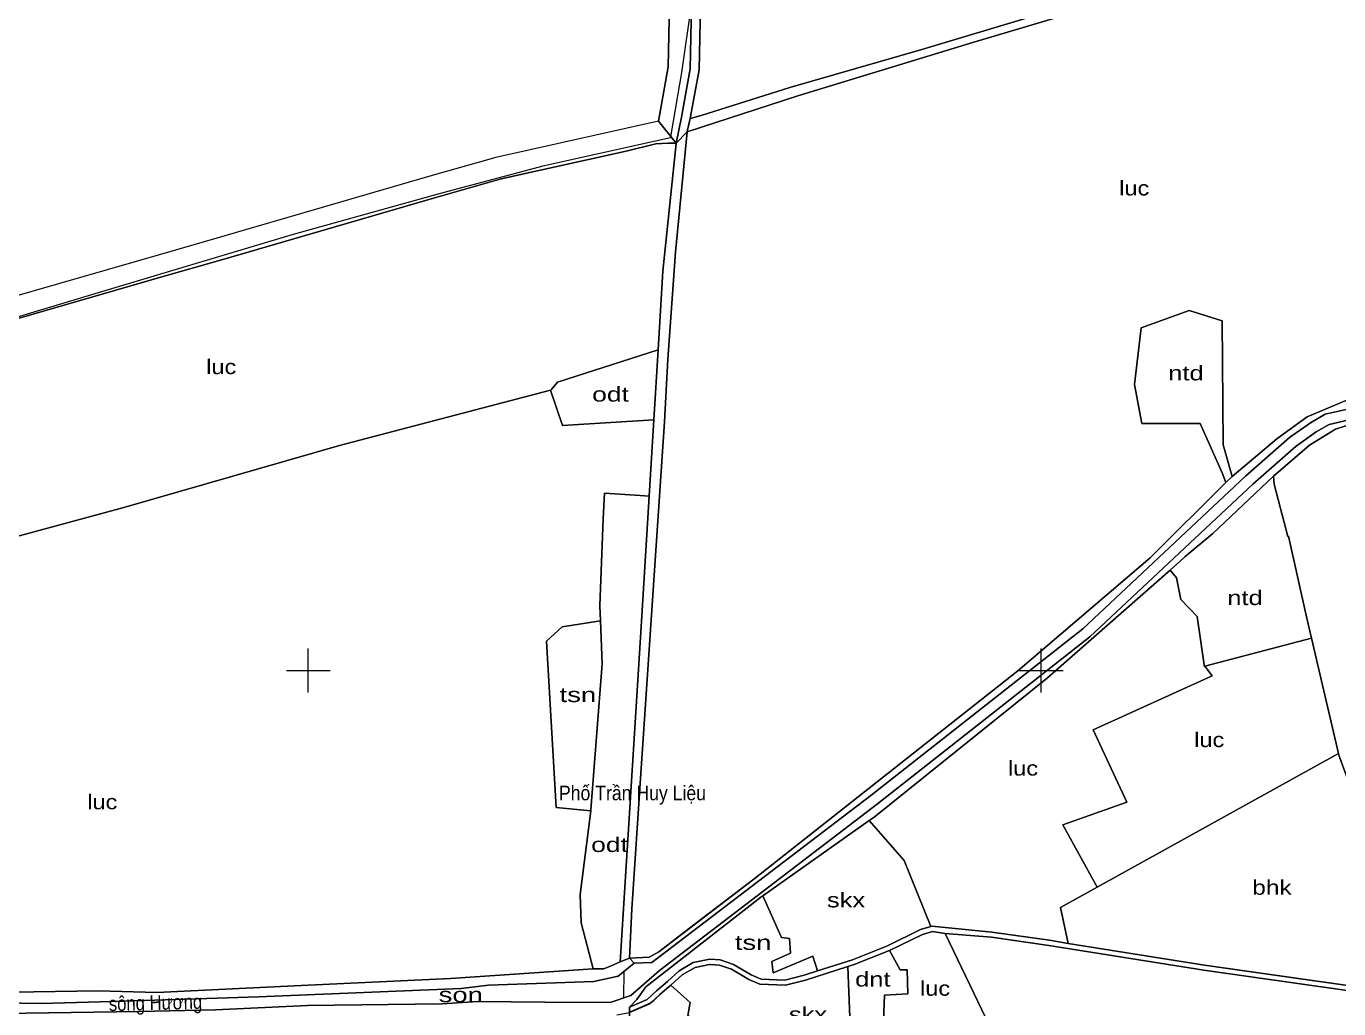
# Model space of a CAD drawing. Header units: metres. Extents: x 506356 to 510922, y 2246675 to 2251661.
# Drawn here: x 507308 to 508203, y 2249269 to 2249940 of the extents above; entities that cross this region are included whole.
import ezdxf
from ezdxf.enums import TextEntityAlignment as Align

# ---------------------------------------------------------------- set-up
doc = ezdxf.new("R2010")
doc.units = ezdxf.units.M
doc.header["$LTSCALE"] = 4
for name, color, linetype, lineweight in [('10', 7, 'Continuous', 13), ('20', 7, 'Continuous', 35), ('23', 7, 'Continuous', 13), ('30', 7, 'Continuous', 13), ('4', 7, 'Continuous', 13), ('5', 7, 'Continuous', 13), ('63', 7, 'Continuous', 13), ('7', 7, 'Continuous', 13)]:
    doc.layers.add(name, color=color, linetype=linetype, lineweight=lineweight)
for name, color, linetype in [('33', 7, 'Continuous'), ('39', 7, 'Continuous'), ('46', 7, 'Continuous')]:
    doc.layers.add(name, color=color, linetype=linetype)

msp = doc.modelspace()

# ---------------------------------------------------------------- linework, layer by layer
at = {"layer": '10'}
for p, q in [((507758.41, 2249867.62), (507751.01, 2249859.77)), ((508126.03, 2249628.42), (508130.46, 2249632.47)), ((507712.69, 2249301.39), (507719.15, 2249303.8))]:
    msp.add_line(p, q, dxfattribs=at)
for points in [[(507751.01, 2249859.77), (507754.65, 2249877.63), (507760.63, 2249910.44), (507761.47, 2249954.17), (507769.11, 2250036.06), (507781.38, 2250165.19), (507784.35, 2250190.66), (507794.94, 2250276.75), (507805.11, 2250331.08), (507808.99, 2250352.64), (507810.34, 2250356.7), (507817.45, 2250398.63), (507821.69, 2250435.05), (507820.63, 2250459.4), (507822.55, 2250492.86), (507822.64, 2250493.71), (507822.96, 2250497.81), (507830.95, 2250497.75)], [(507760.56, 2249876.5), (507760.77, 2249878.04), (507766.75, 2249909.83), (507767.6, 2249953.83), (507775.21, 2250035.49), (507787.48, 2250164.54), (507790.44, 2250189.93), (507801, 2250275.81), (507811.14, 2250329.96), (507811.14, 2250329.97)], [(508478.42, 2249994.46), (508349.8, 2250034.72), (508274.57, 2250020.02), (508147.5, 2249994.31), (508089.24, 2249974.56), (507995.2, 2249946.55), (507918.59, 2249923.59), (507828.69, 2249897.87), (507768.14, 2249878.58), (507760.56, 2249876.5)], [(507758.41, 2249867.62), (507833.96, 2249892.09), (507954.09, 2249928.63), (508081.28, 2249966.54), (508188.06, 2249997.98), (508253.23, 2250009.76), (508350.59, 2250027.83), (508418.9, 2250008.97), (508466.8, 2249993.26), (508477.66, 2249988.02)], [(507760.56, 2249876.5), (507758.43, 2249867.65), (507758.41, 2249867.62)], [(507751.01, 2249859.77), (507745.42, 2249859.71), (507737.07, 2249859.27), (507716.84, 2249854.43), (507631.56, 2249835.5), (507585.42, 2249822.3), (507441.67, 2249780.49), (507401.66, 2249769.05), (507278.14, 2249733.41), (507275.24, 2249732.52)], [(507738.73, 2249718.85), (507742.02, 2249772.42), (507750.97, 2249859.53), (507751.01, 2249859.77)], [(507665.27, 2249691.33), (507665.73, 2249691.45), (507670.13, 2249696.74), (507738.73, 2249718.85), (507735.8, 2249671.14)], [(508393.36, 2249709.25), (508386.18, 2249709.26), (508317.87, 2249701.41), (508212.65, 2249684.51), (508207.55, 2249684.12), (508181.64, 2249673.12), (508160.83, 2249658.19), (508130.46, 2249632.47)], [(507033.2, 2249518.7), (507106.13, 2249538.67), (507374.15, 2249611.2), (507521.26, 2249653.53), (507665.27, 2249691.33)], [(507735.8, 2249671.14), (507732.57, 2249619.09), (507732.57, 2249619.06), (507727.82, 2249540.91)], [(508286.88, 2249678.93), (508275.91, 2249679.03), (508215.09, 2249669.16), (508200.87, 2249664.81), (508183.1, 2249653.74), (508158.53, 2249632.7)], [(507763.04, 2249326.55), (507803.95, 2249357.63), (507984.15, 2249499.86), (508074.45, 2249576.87), (508126.03, 2249628.42)], [(508158.53, 2249632.7), (508117.13, 2249593.64), (508098.39, 2249577.85), (508097.4, 2249577.02), (508088, 2249568.58)], [(508168.79, 2249591.68), (508181.12, 2249536.69), (508184.56, 2249522.03), (508203.01, 2249443.42)], [(508088, 2249568.58), (508004.3, 2249495), (507886.14, 2249400.14), (507882.68, 2249397.69), (507810.18, 2249346.43)], [(507727.82, 2249540.91), (507725.58, 2249504.46), (507712.69, 2249301.39)], [(508203.01, 2249443.42), (508203.29, 2249442.23), (508212.31, 2249417.59), (508218.88, 2249384.73), (508232.02, 2249360.91), (508251.72, 2249329.7), (508251.77, 2249305.23), (508251.77, 2249304.92)], [(507810.18, 2249346.43), (507808.7, 2249345.38), (507730.29, 2249284.4), (507724.08, 2249275.7), (507719.09, 2249270.48), (507731.15, 2249275.64), (507737.49, 2249281.6), (507745.02, 2249287.96), (507753.14, 2249295.26), (507762.64, 2249300.88), (507773.93, 2249303.06), (507781.15, 2249302.61), (507790.24, 2249299.58), (507802.2, 2249292.39), (507808.91, 2249289.57), (507825.15, 2249288.83), (507838.38, 2249292.23), (507847.48, 2249295.15)], [(507719.15, 2249303.8), (507732.5, 2249304.59), (507739.17, 2249308.12), (507762.99, 2249326.51), (507763.04, 2249326.55)], [(507847.48, 2249295.15), (507871.33, 2249302.81), (507895.19, 2249312.21), (507917.84, 2249323.34), (507924.73, 2249325.38)], [(507934.51, 2249320.79), (507932.91, 2249320.93), (507925.82, 2249322.08), (507919.11, 2249320.1), (507896.56, 2249309.02)], [(507924.73, 2249325.38), (507925.49, 2249325.6), (507966.52, 2249321.57), (508005.74, 2249316.02), (508018.55, 2249313.96)], [(508272.48, 2249273.29), (508237.86, 2249277.78), (508111.07, 2249295.59), (508005.22, 2249312.59), (507966.11, 2249318.12), (507934.51, 2249320.79)], [(508018.55, 2249313.96), (508111.59, 2249299.02), (508177.11, 2249289.74), (508177.13, 2249289.74)], [(507896.56, 2249309.02), (507872.5, 2249299.54), (507868.1, 2249298.13)], [(507694.42, 2249296.66), (507596.95, 2249289.93), (507495.04, 2249285.18), (507396.68, 2249280.44), (507356.79, 2249281.63), (507282.92, 2249280.44), (507232.36, 2249278.46), (507135.16, 2249276.86), (507068.98, 2249276.49)], [(507712.69, 2249301.39), (507706.76, 2249298.62), (507701.63, 2249296.65), (507694.42, 2249296.66)], [(507773.65, 2249299.47), (507763.89, 2249297.59), (507755.2, 2249292.45), (507747.34, 2249285.38)], [(507868.1, 2249298.13), (507839.34, 2249288.9), (507825.51, 2249285.34), (507808.13, 2249286.13), (507800.63, 2249289.29), (507788.78, 2249296.41), (507780.48, 2249299.18), (507774.16, 2249299.57), (507773.65, 2249299.47)], [(507747.34, 2249285.38), (507741.75, 2249280.57), (507735.75, 2249274.89), (507733.35, 2249273.06), (507720.25, 2249267.53), (507719.21, 2249267.19), (507719.22, 2249266.76), (507717.05, 2249221.15)], [(508177.13, 2249289.74), (508238.31, 2249281.22), (508247.23, 2249280.15)]]:
    msp.add_lwpolyline(points, dxfattribs=at)
at = {"layer": '20', "lineweight": 13}
msp.add_line((507715.34, 2249276.76), (507715.57, 2249294.9), dxfattribs=at)
at = {"layer": '23'}
for points in [[(507275.62, 2249273.67), (507317.79, 2249272.83), (507374.16, 2249274.5), (507466.01, 2249277.42), (507604.22, 2249283.27), (507623.01, 2249285.36), (507694.83, 2249287.87), (507711.53, 2249291.63), (507722.38, 2249300.41), (507734.49, 2249300.82), (507883.96, 2249414.91), (508028.43, 2249528.59), (508139.5, 2249632.64), (508169.56, 2249658.97), (508183.76, 2249669), (508193.78, 2249674.85), (508220.59, 2249680.95), (508250.98, 2249686.55), (508348.67, 2249699.51), (508373.31, 2249701.18), (508387.09, 2249702.85)], [(508222.97, 2249673.94), (508196.51, 2249667.92), (508187.75, 2249662.81), (508174.12, 2249653.17), (508144.45, 2249627.18), (508033.23, 2249522.99), (507888.47, 2249409.09), (507739.57, 2249295.44), (507720.06, 2249278.38), (507705.99, 2249273.55), (507661.47, 2249273.76), (507615.48, 2249274.4), (507591.33, 2249272.72), (507499.35, 2249271.46), (507436.56, 2249268.54), (507384.29, 2249267.39), (507215.01, 2249264.86)]]:
    msp.add_lwpolyline(points, dxfattribs=at)
at = {"layer": '30'}
for p, q in [((507758.43, 2249867.65), (507760.56, 2249876.5)), ((507735.8, 2249671.14), (507738.73, 2249718.85)), ((507732.61, 2249619.06), (507735.8, 2249671.14)), ((508168.38, 2249591.55), (508168.79, 2249591.68)), ((507698.97, 2249544.11), (507699.4, 2249533.88)), ((508038.27, 2249352.27), (508203.01, 2249443.42)), ((508203.01, 2249443.42), (508203.29, 2249442.23)), ((507669.14, 2249406.72), (507692.73, 2249404.39)), ((507924.73, 2249325.38), (507925.49, 2249325.6)), ((507965.33, 2249256.86), (507934.51, 2249320.79)), ((507934.51, 2249320.79), (507965.33, 2249256.86)), ((507719.15, 2249303.8), (507722.38, 2249300.41)), ((507719.21, 2249267.19), (507719.09, 2249270.48))]:
    msp.add_line(p, q, dxfattribs=at)
for points in [[(507751.01, 2249859.77), (507754.65, 2249877.63), (507760.63, 2249910.44), (507761.47, 2249954.17), (507769.11, 2250036.06), (507781.38, 2250165.19), (507784.35, 2250190.66), (507794.94, 2250276.75), (507805.11, 2250331.08), (507808.99, 2250352.64), (507810.34, 2250356.7), (507817.45, 2250398.63), (507821.69, 2250435.05), (507820.63, 2250459.4), (507822.55, 2250492.86), (507822.64, 2250493.71), (507822.96, 2250497.81), (507830.95, 2250497.75)], [(507817.71, 2250362.65), (507816.81, 2250356.7), (507814.95, 2250351.12), (507811.14, 2250329.97), (507801, 2250275.81), (507790.44, 2250189.93), (507787.48, 2250164.54), (507775.21, 2250035.49), (507767.6, 2249953.83), (507766.75, 2249909.83), (507760.77, 2249878.04), (507760.56, 2249876.5)], [(507760.56, 2249876.5), (507760.77, 2249878.04), (507766.75, 2249909.83), (507767.6, 2249953.83), (507775.21, 2250035.49), (507787.48, 2250164.54), (507790.44, 2250189.93), (507801, 2250275.81), (507811.14, 2250329.97), (507814.95, 2250351.12), (507816.81, 2250356.7), (507817.71, 2250362.65)], [(507784.35, 2250190.66), (507781.38, 2250165.19), (507769.11, 2250036.06), (507761.47, 2249954.17), (507760.63, 2249910.44), (507754.65, 2249877.63), (507751.01, 2249859.77), (507758.41, 2249867.62)], [(507760.56, 2249876.5), (507760.77, 2249878.04), (507766.75, 2249909.83), (507767.6, 2249953.83), (507775.21, 2250035.49)], [(507760.56, 2249876.5), (507768.14, 2249878.58), (507828.69, 2249897.87), (507918.59, 2249923.59), (507995.2, 2249946.55), (508089.24, 2249974.56), (508147.5, 2249994.31), (508274.57, 2250020.02), (508349.8, 2250034.72), (508478.42, 2249994.46), (508477.66, 2249988.02)], [(508478.42, 2249994.46), (508349.8, 2250034.72), (508274.57, 2250020.02), (508147.5, 2249994.31), (508089.24, 2249974.56), (507995.2, 2249946.55), (507918.59, 2249923.59), (507828.69, 2249897.87), (507768.14, 2249878.58), (507760.56, 2249876.5)], [(507758.41, 2249867.62), (507833.96, 2249892.09), (507954.09, 2249928.63), (508081.28, 2249966.54), (508188.06, 2249997.98), (508253.23, 2250009.76), (508350.59, 2250027.83), (508418.9, 2250008.97), (508466.8, 2249993.26), (508477.66, 2249988.02)], [(508477.66, 2249988.02), (508466.8, 2249993.26), (508418.9, 2250008.97), (508350.59, 2250027.83), (508253.23, 2250009.76), (508188.06, 2249997.98), (508081.28, 2249966.54), (507954.09, 2249928.63), (507833.96, 2249892.09), (507758.41, 2249867.62)], [(508188.06, 2249997.98), (508081.28, 2249966.54), (507954.09, 2249928.63), (507833.96, 2249892.09), (507758.41, 2249867.62)], [(507758.41, 2249867.62), (507833.96, 2249892.09), (507954.09, 2249928.63), (508081.28, 2249966.54), (508188.06, 2249997.98)], [(507768.14, 2249878.58), (507828.69, 2249897.87), (507918.59, 2249923.59), (507995.2, 2249946.55), (508089.24, 2249974.56), (508147.5, 2249994.31)], [(507767.6, 2249953.83), (507766.75, 2249909.83), (507760.77, 2249878.04), (507760.56, 2249876.5), (507768.14, 2249878.58)], [(507995.2, 2249946.55), (507918.59, 2249923.59), (507828.69, 2249897.87), (507768.14, 2249878.58), (507760.56, 2249876.5), (507758.43, 2249867.65)], [(507760.56, 2249876.5), (507758.43, 2249867.65), (507758.41, 2249867.62)], [(507758.41, 2249867.62), (507758.43, 2249867.65), (507760.56, 2249876.5)], [(507758.41, 2249867.62), (507750.55, 2249785.5), (507745.44, 2249712.42), (507743.09, 2249669.6), (507727, 2249429.92), (507720.72, 2249337.58), (507719.15, 2249303.8), (507712.69, 2249301.39)], [(507719.15, 2249303.8), (507720.72, 2249337.58), (507727, 2249429.92), (507743.09, 2249669.6), (507745.44, 2249712.42), (507750.55, 2249785.5), (507758.41, 2249867.62)], [(507758.41, 2249867.62), (507750.55, 2249785.5), (507745.44, 2249712.42), (507743.09, 2249669.6), (507727, 2249429.92)], [(507758.41, 2249867.62), (507750.55, 2249785.5), (507745.44, 2249712.42), (507743.09, 2249669.6), (507727, 2249429.92)], [(507745.44, 2249712.42), (507750.55, 2249785.5), (507758.41, 2249867.62), (507751.01, 2249859.77)], [(507275.24, 2249732.52), (507278.14, 2249733.41), (507401.66, 2249769.05), (507441.67, 2249780.49), (507585.42, 2249822.3), (507631.56, 2249835.5), (507716.84, 2249854.43), (507737.07, 2249859.27), (507745.42, 2249859.71), (507751.01, 2249859.77)], [(507745.42, 2249859.71), (507737.07, 2249859.27), (507716.84, 2249854.43), (507631.56, 2249835.5), (507585.42, 2249822.3)], [(507751.01, 2249859.77), (507750.97, 2249859.53), (507742.02, 2249772.42), (507738.73, 2249718.85)], [(507738.73, 2249718.85), (507742.02, 2249772.42), (507750.97, 2249859.53), (507751.01, 2249859.77)], [(507738.73, 2249718.85), (507742.02, 2249772.42), (507750.97, 2249859.53), (507751.01, 2249859.77), (507745.42, 2249859.71)], [(507751.01, 2249859.77), (507750.97, 2249859.53), (507742.02, 2249772.42), (507738.73, 2249718.85)], [(507585.42, 2249822.3), (507441.67, 2249780.49), (507401.66, 2249769.05)], [(507401.66, 2249769.05), (507278.14, 2249733.41), (507275.24, 2249732.52), (507287.03, 2249705.72), (507206.61, 2249679.44), (507218.51, 2249642.89)], [(508130.46, 2249632.47), (508124.32, 2249654), (508123.7, 2249738.63), (508101.15, 2249745.61), (508068.35, 2249733.71), (508063.84, 2249695.13), (508068.76, 2249668.46), (508108.53, 2249668.46), (508123.7, 2249634.81), (508126.03, 2249628.42)], [(508123.7, 2249738.63), (508101.15, 2249745.61), (508068.35, 2249733.71), (508063.84, 2249695.13), (508068.76, 2249668.46)], [(508068.76, 2249668.46), (508063.84, 2249695.13), (508068.35, 2249733.71), (508101.15, 2249745.61), (508123.7, 2249738.63), (508124.32, 2249654), (508130.46, 2249632.47), (508160.83, 2249658.19)], [(508068.76, 2249668.46), (508108.53, 2249668.46), (508123.7, 2249634.81), (508126.03, 2249628.42), (508130.46, 2249632.47), (508124.32, 2249654), (508123.7, 2249738.63)], [(507738.73, 2249718.85), (507670.13, 2249696.74), (507665.73, 2249691.45), (507665.27, 2249691.33)], [(507665.27, 2249691.33), (507665.73, 2249691.45), (507670.13, 2249696.74), (507738.73, 2249718.85), (507735.8, 2249671.14)], [(507665.73, 2249691.45), (507670.13, 2249696.74), (507738.73, 2249718.85)], [(507673.53, 2249667.3), (507735.8, 2249671.14), (507738.73, 2249718.85), (507670.13, 2249696.74)], [(507738.73, 2249718.85), (507735.8, 2249671.14), (507727.82, 2249540.91)], [(507722.38, 2249300.41), (507734.49, 2249300.82), (507883.96, 2249414.91), (508028.43, 2249528.59), (508139.5, 2249632.64), (508169.56, 2249658.97), (508183.76, 2249669), (508193.78, 2249674.85), (508220.59, 2249680.95), (508250.98, 2249686.55), (508348.67, 2249699.51), (508373.31, 2249701.18), (508387.09, 2249702.85), (508390.18, 2249702.85), (508393.36, 2249709.25)], [(507727, 2249429.92), (507743.09, 2249669.6), (507745.44, 2249712.42)], [(508393.36, 2249709.25), (508386.18, 2249709.26), (508317.87, 2249701.41), (508212.65, 2249684.51), (508207.55, 2249684.12), (508181.64, 2249673.12), (508160.83, 2249658.19), (508130.46, 2249632.47), (508126.03, 2249628.42)], [(508130.46, 2249632.47), (508160.83, 2249658.19), (508181.64, 2249673.12), (508207.55, 2249684.12), (508212.65, 2249684.51), (508317.87, 2249701.41), (508386.18, 2249709.26), (508393.36, 2249709.25), (508422.18, 2249709.28)], [(508393.36, 2249709.25), (508386.18, 2249709.26), (508317.87, 2249701.41), (508212.65, 2249684.51), (508207.55, 2249684.12), (508181.64, 2249673.12), (508160.83, 2249658.19), (508130.46, 2249632.47)], [(507275.62, 2249273.67), (507317.79, 2249272.83), (507374.16, 2249274.5), (507466.01, 2249277.42), (507604.22, 2249283.27), (507623.01, 2249285.36), (507694.83, 2249287.87), (507711.53, 2249291.63), (507722.38, 2249300.41), (507734.49, 2249300.82), (507883.96, 2249414.91), (508028.43, 2249528.59), (508139.5, 2249632.64), (508169.56, 2249658.97), (508183.76, 2249669), (508193.78, 2249674.85), (508220.59, 2249680.95), (508250.98, 2249686.55), (508348.67, 2249699.51), (508373.31, 2249701.18), (508387.09, 2249702.85)], [(508387.09, 2249702.85), (508373.31, 2249701.18), (508348.67, 2249699.51), (508250.98, 2249686.55), (508220.59, 2249680.95), (508193.78, 2249674.85), (508183.76, 2249669), (508169.56, 2249658.97), (508139.5, 2249632.64), (508028.43, 2249528.59), (507883.96, 2249414.91), (507734.49, 2249300.82), (507722.38, 2249300.41), (507711.53, 2249291.63), (507694.83, 2249287.87), (507623.01, 2249285.36), (507604.22, 2249283.27), (507466.01, 2249277.42), (507374.16, 2249274.5), (507317.79, 2249272.83), (507275.62, 2249273.67)], [(508160.83, 2249658.19), (508181.64, 2249673.12), (508207.55, 2249684.12), (508212.65, 2249684.51), (508317.87, 2249701.41)], [(507033.2, 2249518.7), (507106.13, 2249538.67), (507374.15, 2249611.2), (507521.26, 2249653.53), (507665.27, 2249691.33)], [(507665.27, 2249691.33), (507521.26, 2249653.53), (507374.15, 2249611.2), (507106.13, 2249538.67), (507033.2, 2249518.7)], [(507735.8, 2249671.14), (507673.53, 2249667.3), (507665.27, 2249691.33), (507521.26, 2249653.53), (507374.15, 2249611.2), (507106.13, 2249538.67), (507033.2, 2249518.7)], [(508387.58, 2249694.75), (508374.07, 2249693.11), (508349.48, 2249691.45), (508252.65, 2249678.6), (508222.97, 2249673.94), (508196.51, 2249667.92), (508187.75, 2249662.81), (508174.12, 2249653.17), (508144.45, 2249627.18), (508033.23, 2249522.99), (507888.47, 2249409.09), (507739.57, 2249295.44), (507720.06, 2249278.38), (507705.99, 2249273.55), (507661.47, 2249273.76), (507615.48, 2249274.4), (507591.33, 2249272.72), (507499.35, 2249271.46), (507436.56, 2249268.54), (507384.29, 2249267.39), (507215.01, 2249264.86), (507150.74, 2249264.86), (507074.71, 2249262.76), (507073.71, 2249258.34)], [(507374.15, 2249611.2), (507521.26, 2249653.53), (507665.27, 2249691.33), (507665.73, 2249691.45)], [(507670.13, 2249696.74), (507665.73, 2249691.45), (507665.27, 2249691.33), (507673.53, 2249667.3)], [(507665.27, 2249691.33), (507673.53, 2249667.3), (507735.8, 2249671.14), (507727.82, 2249540.91)], [(507735.8, 2249671.14), (507673.53, 2249667.3), (507665.27, 2249691.33)], [(508187.75, 2249662.81), (508196.51, 2249667.92), (508222.97, 2249673.94), (508252.65, 2249678.6), (508349.48, 2249691.45), (508374.07, 2249693.11), (508387.58, 2249694.75), (508405.41, 2249694.75), (508500.61, 2249693.49), (508530.39, 2249693.49)], [(508220.59, 2249680.95), (508193.78, 2249674.85), (508183.76, 2249669)], [(508220.59, 2249680.95), (508193.78, 2249674.85), (508183.76, 2249669)], [(508222.97, 2249673.94), (508196.51, 2249667.92), (508187.75, 2249662.81), (508174.12, 2249653.17), (508144.45, 2249627.18), (508033.23, 2249522.99), (507888.47, 2249409.09), (507739.57, 2249295.44), (507720.06, 2249278.38), (507705.99, 2249273.55), (507661.47, 2249273.76), (507615.48, 2249274.4), (507591.33, 2249272.72), (507499.35, 2249271.46), (507436.56, 2249268.54), (507384.29, 2249267.39), (507215.01, 2249264.86)], [(507215.01, 2249264.86), (507384.29, 2249267.39), (507436.56, 2249268.54), (507499.35, 2249271.46), (507591.33, 2249272.72), (507615.48, 2249274.4), (507661.47, 2249273.76), (507705.99, 2249273.55), (507720.06, 2249278.38), (507739.57, 2249295.44), (507888.47, 2249409.09), (508033.23, 2249522.99), (508144.45, 2249627.18), (508174.12, 2249653.17), (508187.75, 2249662.81), (508196.51, 2249667.92), (508222.97, 2249673.94)], [(507712.69, 2249301.39), (507725.58, 2249504.46), (507727.82, 2249540.91), (507735.8, 2249671.14)], [(508158.53, 2249632.7), (508183.1, 2249653.74), (508200.87, 2249664.81), (508215.09, 2249669.16), (508275.91, 2249679.03), (508286.88, 2249678.93)], [(508286.88, 2249678.93), (508275.91, 2249679.03), (508215.09, 2249669.16), (508200.87, 2249664.81), (508183.1, 2249653.74), (508158.53, 2249632.7)], [(508158.53, 2249632.7), (508183.1, 2249653.74), (508200.87, 2249664.81), (508215.09, 2249669.16), (508275.91, 2249679.03), (508286.88, 2249678.93)], [(508187.75, 2249662.81), (508196.51, 2249667.92), (508222.97, 2249673.94), (508252.65, 2249678.6)], [(507719.15, 2249303.8), (507732.5, 2249304.59), (507739.17, 2249308.12), (507803.95, 2249357.63), (507984.15, 2249499.86), (508074.45, 2249576.87), (508126.03, 2249628.42), (508123.7, 2249634.81), (508108.53, 2249668.46), (508068.76, 2249668.46)], [(508183.76, 2249669), (508169.56, 2249658.97), (508139.5, 2249632.64), (508028.43, 2249528.59), (507883.96, 2249414.91)], [(508183.76, 2249669), (508169.56, 2249658.97), (508139.5, 2249632.64), (508028.43, 2249528.59), (507883.96, 2249414.91)], [(508033.23, 2249522.99), (508144.45, 2249627.18), (508174.12, 2249653.17), (508187.75, 2249662.81)], [(508033.23, 2249522.99), (508144.45, 2249627.18), (508174.12, 2249653.17), (508187.75, 2249662.81)], [(508215.09, 2249669.16), (508200.87, 2249664.81), (508183.1, 2249653.74), (508158.53, 2249632.7)], [(507719.15, 2249303.8), (507732.5, 2249304.59), (507739.17, 2249308.12), (507803.95, 2249357.63), (507984.15, 2249499.86), (508074.45, 2249576.87), (508126.03, 2249628.42), (508130.46, 2249632.47)], [(508126.03, 2249628.42), (508074.45, 2249576.87), (507984.15, 2249499.86), (507803.95, 2249357.63), (507739.17, 2249308.12), (507732.5, 2249304.59), (507719.15, 2249303.8)], [(508126.03, 2249628.42), (508074.45, 2249576.87), (507984.15, 2249499.86)], [(508088, 2249568.58), (508097.4, 2249577.02), (508098.39, 2249577.85), (508117.13, 2249593.64), (508158.53, 2249632.7)], [(508158.53, 2249632.7), (508117.13, 2249593.64), (508098.39, 2249577.85), (508097.4, 2249577.02), (508088, 2249568.58), (508092.48, 2249563.27)], [(508098.39, 2249577.85), (508117.13, 2249593.64), (508158.53, 2249632.7)], [(508158.53, 2249632.7), (508117.13, 2249593.64), (508098.39, 2249577.85)], [(508168.38, 2249591.55), (508159.15, 2249627.09), (508158.53, 2249632.7)], [(508158.53, 2249632.7), (508159.15, 2249627.09), (508168.38, 2249591.55)], [(508158.53, 2249632.7), (508159.15, 2249627.09), (508168.38, 2249591.55), (508168.79, 2249591.68), (508181.12, 2249536.69), (508184.56, 2249522.03), (508203.01, 2249443.42)], [(508168.38, 2249591.55), (508159.15, 2249627.09), (508158.53, 2249632.7)], [(507698.97, 2249544.11), (507701.28, 2249603.55), (507702.1, 2249621.01), (507726.4, 2249619.39), (507732.57, 2249619.06)], [(507732.57, 2249619.06), (507726.4, 2249619.39), (507702.1, 2249621.01), (507701.28, 2249603.55), (507698.97, 2249544.11)], [(507712.69, 2249301.39), (507725.58, 2249504.46), (507727.82, 2249540.91), (507732.57, 2249619.06)], [(507033.2, 2249518.7), (507106.13, 2249538.67), (507374.15, 2249611.2)], [(508168.79, 2249591.68), (508181.12, 2249536.69), (508184.56, 2249522.03), (508111.88, 2249503.06), (508111.2, 2249503.99)], [(508184.56, 2249522.03), (508181.12, 2249536.69), (508168.79, 2249591.68), (508168.38, 2249591.55)], [(508184.56, 2249522.03), (508181.12, 2249536.69), (508168.79, 2249591.68), (508168.38, 2249591.55)], [(508088, 2249568.58), (508097.4, 2249577.02), (508098.39, 2249577.85)], [(508098.39, 2249577.85), (508097.4, 2249577.02), (508088, 2249568.58)], [(508088, 2249568.58), (508004.3, 2249495), (507886.14, 2249400.14), (507882.68, 2249397.69), (507810.18, 2249346.43)], [(507882.68, 2249397.69), (507886.14, 2249400.14), (508004.3, 2249495), (508088, 2249568.58)], [(507882.68, 2249397.69), (507886.14, 2249400.14), (508004.3, 2249495), (508088, 2249568.58)], [(508111.2, 2249503.99), (508106.43, 2249536.99), (508095.35, 2249548.49), (508092.48, 2249563.27), (508088, 2249568.58), (508004.3, 2249495)], [(508088, 2249568.58), (508092.48, 2249563.27), (508095.35, 2249548.49), (508106.43, 2249536.99), (508111.2, 2249503.99)], [(508111.2, 2249503.99), (508106.43, 2249536.99), (508095.35, 2249548.49), (508092.48, 2249563.27), (508088, 2249568.58)], [(508092.48, 2249563.27), (508095.35, 2249548.49), (508106.43, 2249536.99), (508111.2, 2249503.99)], [(507692.73, 2249404.39), (507669.14, 2249406.72), (507662.57, 2249520.1), (507673.25, 2249529.96), (507699.4, 2249533.88), (507698.97, 2249544.11)], [(507727.82, 2249540.91), (507725.58, 2249504.46), (507712.69, 2249301.39)], [(507727.82, 2249540.91), (507725.58, 2249504.46), (507712.69, 2249301.39), (507719.15, 2249303.8), (507720.72, 2249337.58), (507727, 2249429.92)], [(507699.4, 2249533.88), (507673.25, 2249529.96), (507662.57, 2249520.1), (507669.14, 2249406.72), (507692.73, 2249404.39)], [(507692.73, 2249404.39), (507669.14, 2249406.72), (507662.57, 2249520.1), (507673.25, 2249529.96), (507699.4, 2249533.88)], [(507699.4, 2249533.88), (507673.25, 2249529.96), (507662.57, 2249520.1), (507669.14, 2249406.72)], [(507692.73, 2249404.39), (507692.82, 2249405.09), (507700.62, 2249504.67), (507699.4, 2249533.88)], [(507699.4, 2249533.88), (507700.62, 2249504.67), (507692.82, 2249405.09), (507692.73, 2249404.39)], [(507692.73, 2249404.39), (507692.82, 2249405.09), (507700.62, 2249504.67), (507699.4, 2249533.88)], [(507699.4, 2249533.88), (507700.62, 2249504.67), (507692.82, 2249405.09), (507692.73, 2249404.39)], [(507739.57, 2249295.44), (507888.47, 2249409.09), (508033.23, 2249522.99)], [(507739.57, 2249295.44), (507888.47, 2249409.09), (508033.23, 2249522.99)], [(508111.88, 2249503.06), (508184.56, 2249522.03), (508203.01, 2249443.42), (508038.27, 2249352.27)], [(508111.2, 2249503.99), (508111.88, 2249503.06), (508184.56, 2249522.03)], [(508251.77, 2249304.92), (508251.72, 2249329.7), (508232.02, 2249360.91), (508218.88, 2249384.73), (508212.31, 2249417.59), (508203.29, 2249442.23), (508203.01, 2249443.42), (508184.56, 2249522.03)], [(507925.49, 2249325.6), (507966.52, 2249321.57), (508005.74, 2249316.02), (508018.55, 2249313.96), (508013.31, 2249338.46), (508038.27, 2249352.27), (508014.95, 2249394.72), (508058.43, 2249410.32), (508035.46, 2249459.59), (508116.69, 2249496.55), (508111.88, 2249503.06)], [(508111.88, 2249503.06), (508116.69, 2249496.55), (508035.46, 2249459.59), (508058.43, 2249410.32), (508014.95, 2249394.72), (508038.27, 2249352.27)], [(508038.27, 2249352.27), (508014.95, 2249394.72), (508058.43, 2249410.32), (508035.46, 2249459.59), (508116.69, 2249496.55), (508111.88, 2249503.06)], [(508111.2, 2249503.99), (508111.35, 2249502.92), (508111.88, 2249503.06)], [(508111.88, 2249503.06), (508111.35, 2249502.92), (508111.2, 2249503.99)], [(507984.15, 2249499.86), (507803.95, 2249357.63), (507763.04, 2249326.55)], [(508004.3, 2249495), (507886.14, 2249400.14), (507882.68, 2249397.69), (507906.52, 2249370.39), (507924.73, 2249325.38)], [(508212.31, 2249417.59), (508203.29, 2249442.23), (508203.01, 2249443.42), (508038.27, 2249352.27), (508013.31, 2249338.46), (508018.55, 2249313.96)], [(508203.01, 2249443.42), (508203.29, 2249442.23), (508212.31, 2249417.59), (508218.88, 2249384.73), (508232.02, 2249360.91), (508251.72, 2249329.7), (508251.77, 2249304.92)], [(507727, 2249429.92), (507720.72, 2249337.58), (507719.15, 2249303.8)], [(507883.96, 2249414.91), (507734.49, 2249300.82), (507722.38, 2249300.41), (507711.53, 2249291.63)], [(507883.96, 2249414.91), (507734.49, 2249300.82), (507722.38, 2249300.41), (507711.53, 2249291.63)], [(507692.73, 2249404.39), (507685.42, 2249347.17), (507686.24, 2249327.87), (507694.42, 2249296.66)], [(507694.42, 2249296.66), (507686.24, 2249327.87), (507685.42, 2249347.17), (507692.73, 2249404.39)], [(507694.42, 2249296.66), (507686.24, 2249327.87), (507685.42, 2249347.17), (507692.73, 2249404.39)], [(507692.73, 2249404.39), (507685.42, 2249347.17), (507686.24, 2249327.87), (507694.42, 2249296.66)], [(507719.09, 2249270.48), (507724.08, 2249275.7), (507730.29, 2249284.4), (507808.7, 2249345.38), (507810.18, 2249346.43), (507882.68, 2249397.69)], [(507847.48, 2249295.15), (507844.28, 2249305.32), (507817.2, 2249293.82), (507816.38, 2249301.62), (507829.1, 2249307.37), (507828.28, 2249317.23), (507822.96, 2249317.84), (507810.18, 2249346.43), (507882.68, 2249397.69)], [(507924.73, 2249325.38), (507906.52, 2249370.39), (507882.68, 2249397.69), (507810.18, 2249346.43), (507822.96, 2249317.84)], [(507924.73, 2249325.38), (507906.52, 2249370.39), (507882.68, 2249397.69)], [(507882.68, 2249397.69), (507906.52, 2249370.39), (507924.73, 2249325.38)], [(508038.27, 2249352.27), (508013.31, 2249338.46), (508018.55, 2249313.96)], [(508018.55, 2249313.96), (508013.31, 2249338.46), (508038.27, 2249352.27)], [(507847.48, 2249295.15), (507838.38, 2249292.23), (507825.15, 2249288.83), (507808.91, 2249289.57), (507802.2, 2249292.39), (507790.24, 2249299.58), (507781.15, 2249302.61), (507773.93, 2249303.06), (507762.64, 2249300.88), (507753.14, 2249295.26), (507745.02, 2249287.96), (507737.49, 2249281.6), (507731.15, 2249275.64), (507719.09, 2249270.48), (507724.08, 2249275.7), (507730.29, 2249284.4), (507808.7, 2249345.38), (507810.18, 2249346.43)], [(507810.18, 2249346.43), (507808.7, 2249345.38), (507730.29, 2249284.4), (507724.08, 2249275.7), (507719.09, 2249270.48), (507731.15, 2249275.64), (507737.49, 2249281.6), (507745.02, 2249287.96), (507753.14, 2249295.26), (507762.64, 2249300.88), (507773.93, 2249303.06), (507781.15, 2249302.61), (507790.24, 2249299.58), (507802.2, 2249292.39), (507808.91, 2249289.57), (507825.15, 2249288.83), (507838.38, 2249292.23), (507847.48, 2249295.15)], [(507816.38, 2249301.62), (507829.1, 2249307.37), (507828.28, 2249317.23), (507822.96, 2249317.84), (507810.18, 2249346.43), (507808.7, 2249345.38), (507730.29, 2249284.4)], [(507810.18, 2249346.43), (507822.96, 2249317.84), (507828.28, 2249317.23), (507829.1, 2249307.37), (507816.38, 2249301.62), (507817.2, 2249293.82), (507844.28, 2249305.32), (507847.48, 2249295.15)], [(507762.99, 2249326.51), (507739.17, 2249308.12), (507732.5, 2249304.59), (507719.15, 2249303.8), (507722.38, 2249300.41)], [(507924.73, 2249325.38), (507917.84, 2249323.34), (507895.19, 2249312.21), (507871.33, 2249302.81), (507847.48, 2249295.15)], [(507847.48, 2249295.15), (507871.33, 2249302.81), (507895.19, 2249312.21), (507917.84, 2249323.34), (507924.73, 2249325.38)], [(507847.48, 2249295.15), (507871.33, 2249302.81), (507895.19, 2249312.21), (507917.84, 2249323.34), (507924.73, 2249325.38)], [(507924.73, 2249325.38), (507917.84, 2249323.34), (507895.19, 2249312.21), (507871.33, 2249302.81), (507847.48, 2249295.15)], [(507896.56, 2249309.02), (507919.11, 2249320.1), (507925.82, 2249322.08), (507932.91, 2249320.93), (507934.51, 2249320.79)], [(507934.51, 2249320.79), (507932.91, 2249320.93), (507925.82, 2249322.08), (507919.11, 2249320.1), (507896.56, 2249309.02)], [(507934.51, 2249320.79), (507932.91, 2249320.93), (507925.82, 2249322.08), (507919.11, 2249320.1), (507896.56, 2249309.02), (507903.78, 2249295.88), (507908.71, 2249295.88)], [(507896.56, 2249309.02), (507919.11, 2249320.1), (507925.82, 2249322.08), (507932.91, 2249320.93), (507934.51, 2249320.79)], [(508018.55, 2249313.96), (508005.74, 2249316.02), (507966.52, 2249321.57), (507925.49, 2249325.6), (507924.73, 2249325.38)], [(507924.73, 2249325.38), (507925.49, 2249325.6), (507966.52, 2249321.57), (508005.74, 2249316.02), (508018.55, 2249313.96)], [(508018.55, 2249313.96), (508005.74, 2249316.02), (507966.52, 2249321.57), (507925.49, 2249325.6), (507924.73, 2249325.38)], [(508195.53, 2249287.18), (508247.3, 2249280.53), (508251.77, 2249305.23), (508251.72, 2249329.7)], [(507822.96, 2249317.84), (507828.28, 2249317.23), (507829.1, 2249307.37), (507816.38, 2249301.62), (507817.2, 2249293.82), (507844.28, 2249305.32), (507847.48, 2249295.15)], [(507891.88, 2249244.55), (507907.48, 2249248.24), (507965.33, 2249256.86), (507934.51, 2249320.79)], [(507934.51, 2249320.79), (507966.11, 2249318.12), (508005.22, 2249312.59), (508111.07, 2249295.59), (508237.86, 2249277.78), (508272.48, 2249273.29)], [(508272.48, 2249273.29), (508237.86, 2249277.78), (508111.07, 2249295.59), (508005.22, 2249312.59), (507966.11, 2249318.12), (507934.51, 2249320.79)], [(508005.22, 2249312.59), (507966.11, 2249318.12), (507934.51, 2249320.79), (507965.33, 2249256.86)], [(507934.51, 2249320.79), (507966.11, 2249318.12), (508005.22, 2249312.59), (508111.07, 2249295.59), (508237.86, 2249277.78), (508272.48, 2249273.29)], [(508272.48, 2249273.29), (508237.86, 2249277.78), (508111.07, 2249295.59), (508005.22, 2249312.59)], [(508247.23, 2249280.15), (508238.31, 2249281.22), (508111.59, 2249299.02), (508018.55, 2249313.96)], [(508018.55, 2249313.96), (508111.59, 2249299.02), (508238.31, 2249281.22), (508247.23, 2249280.15)], [(508177.11, 2249289.74), (508111.59, 2249299.02), (508018.55, 2249313.96)], [(508018.55, 2249313.96), (508111.59, 2249299.02), (508177.15, 2249289.81), (508195.53, 2249287.18)], [(507374.16, 2249274.5), (507466.01, 2249277.42), (507604.22, 2249283.27), (507623.01, 2249285.36), (507694.83, 2249287.87), (507711.53, 2249291.63), (507722.38, 2249300.41), (507719.15, 2249303.8), (507712.69, 2249301.39)], [(507694.42, 2249296.66), (507701.63, 2249296.65), (507706.76, 2249298.62), (507712.69, 2249301.39), (507719.15, 2249303.8)], [(507847.48, 2249295.15), (507844.28, 2249305.32), (507817.2, 2249293.82), (507816.38, 2249301.62)], [(507896.56, 2249309.02), (507903.78, 2249295.88), (507908.71, 2249295.88), (507909.12, 2249279.45), (507893.12, 2249278.63), (507891.88, 2249244.59), (507870.54, 2249240.44), (507868.1, 2249298.13)], [(507868.1, 2249298.13), (507872.5, 2249299.54), (507896.56, 2249309.02)], [(507896.56, 2249309.02), (507872.5, 2249299.54), (507868.1, 2249298.13)], [(507896.56, 2249309.02), (507872.5, 2249299.54), (507868.1, 2249298.13), (507870.54, 2249240.44)], [(507868.1, 2249298.13), (507872.5, 2249299.54), (507896.56, 2249309.02)], [(507891.88, 2249244.59), (507893.12, 2249278.63), (507909.12, 2249279.45), (507908.71, 2249295.88), (507903.78, 2249295.88), (507896.56, 2249309.02)], [(507891.88, 2249244.59), (507893.12, 2249278.63), (507909.12, 2249279.45), (507908.71, 2249295.88), (507903.78, 2249295.88), (507896.56, 2249309.02)], [(507694.42, 2249296.66), (507596.95, 2249289.93), (507495.04, 2249285.18), (507396.68, 2249280.44), (507356.79, 2249281.63), (507282.92, 2249280.44), (507232.36, 2249278.46), (507135.16, 2249276.86), (507068.98, 2249276.49)], [(507068.98, 2249276.49), (507135.16, 2249276.86), (507232.36, 2249278.46), (507282.92, 2249280.44), (507356.79, 2249281.63), (507396.68, 2249280.44), (507495.04, 2249285.18), (507596.95, 2249289.93), (507694.42, 2249296.66)], [(507068.98, 2249276.49), (507135.16, 2249276.86), (507232.36, 2249278.46), (507282.92, 2249280.44), (507356.79, 2249281.63), (507396.68, 2249280.44), (507495.04, 2249285.18), (507596.95, 2249289.93), (507694.42, 2249296.66)], [(507694.42, 2249296.66), (507596.95, 2249289.93), (507495.04, 2249285.18), (507396.68, 2249280.44), (507356.79, 2249281.63), (507282.92, 2249280.44), (507232.36, 2249278.46), (507135.16, 2249276.86), (507068.98, 2249276.49), (507073.71, 2249258.34), (507074.71, 2249262.76)], [(507215.01, 2249264.86), (507384.29, 2249267.39), (507436.56, 2249268.54), (507499.35, 2249271.46), (507591.33, 2249272.72), (507615.48, 2249274.4), (507661.47, 2249273.76), (507705.99, 2249273.55), (507720.06, 2249278.38), (507739.57, 2249295.44)], [(507215.01, 2249264.86), (507384.29, 2249267.39), (507436.56, 2249268.54), (507499.35, 2249271.46), (507591.33, 2249272.72), (507615.48, 2249274.4), (507661.47, 2249273.76), (507705.99, 2249273.55), (507720.06, 2249278.38), (507739.57, 2249295.44)], [(507712.69, 2249301.39), (507706.76, 2249298.62), (507701.63, 2249296.65), (507694.42, 2249296.66)], [(507712.69, 2249301.39), (507706.76, 2249298.62), (507701.63, 2249296.65), (507694.42, 2249296.66)], [(507694.42, 2249296.66), (507701.63, 2249296.65), (507706.76, 2249298.62), (507712.69, 2249301.39)], [(507847.48, 2249295.15), (507838.38, 2249292.23), (507825.15, 2249288.83), (507808.91, 2249289.57), (507802.2, 2249292.39), (507790.24, 2249299.58), (507781.15, 2249302.61), (507773.93, 2249303.06), (507762.64, 2249300.88), (507753.14, 2249295.26), (507745.02, 2249287.96), (507737.49, 2249281.6), (507731.15, 2249275.64), (507719.09, 2249270.48), (507719.21, 2249267.19)], [(507737.49, 2249281.6), (507745.02, 2249287.96), (507753.14, 2249295.26)], [(507747.34, 2249285.38), (507755.2, 2249292.45), (507763.89, 2249297.59), (507773.65, 2249299.47)], [(507773.65, 2249299.47), (507763.89, 2249297.59), (507755.2, 2249292.45), (507747.34, 2249285.38)], [(507747.34, 2249285.38), (507755.2, 2249292.45), (507763.89, 2249297.59), (507773.65, 2249299.47)], [(507773.65, 2249299.47), (507763.89, 2249297.59), (507755.2, 2249292.45), (507747.34, 2249285.38)], [(507753.14, 2249295.26), (507762.64, 2249300.88), (507773.93, 2249303.06), (507781.15, 2249302.61), (507790.24, 2249299.58), (507802.2, 2249292.39)], [(507773.65, 2249299.47), (507774.16, 2249299.57), (507780.48, 2249299.18), (507788.78, 2249296.41), (507800.63, 2249289.29), (507808.13, 2249286.13), (507825.51, 2249285.34), (507839.34, 2249288.9), (507868.1, 2249298.13)], [(507868.1, 2249298.13), (507839.34, 2249288.9), (507825.51, 2249285.34), (507808.13, 2249286.13), (507800.63, 2249289.29), (507788.78, 2249296.41), (507780.48, 2249299.18), (507774.16, 2249299.57), (507773.65, 2249299.47)], [(507773.65, 2249299.47), (507774.16, 2249299.57), (507780.48, 2249299.18), (507788.78, 2249296.41), (507800.63, 2249289.29), (507808.13, 2249286.13), (507825.51, 2249285.34)], [(507868.1, 2249298.13), (507839.34, 2249288.9), (507825.51, 2249285.34), (507808.13, 2249286.13), (507800.63, 2249289.29), (507788.78, 2249296.41), (507780.48, 2249299.18), (507774.16, 2249299.57), (507773.65, 2249299.47)], [(507776.17, 2249242.5), (507776.17, 2249232.64), (507782.56, 2249222.27), (507831.23, 2249232.32), (507870.54, 2249240.44), (507868.1, 2249298.13)], [(507802.2, 2249292.39), (507808.91, 2249289.57), (507825.15, 2249288.83), (507838.38, 2249292.23), (507847.48, 2249295.15)], [(507825.51, 2249285.34), (507839.34, 2249288.9), (507868.1, 2249298.13)], [(507868.1, 2249298.13), (507870.54, 2249240.44), (507831.23, 2249232.32)], [(507908.71, 2249295.88), (507909.12, 2249279.45), (507893.12, 2249278.63), (507891.88, 2249244.59), (507891.88, 2249244.55)], [(507711.53, 2249291.63), (507694.83, 2249287.87), (507623.01, 2249285.36), (507604.22, 2249283.27)], [(507711.53, 2249291.63), (507694.83, 2249287.87), (507623.01, 2249285.36), (507604.22, 2249283.27)], [(507717.05, 2249221.15), (507717.11, 2249221.97), (507719.22, 2249266.76), (507733.08, 2249272.69), (507739.8, 2249279.01), (507747.34, 2249285.38)], [(507747.34, 2249285.38), (507739.8, 2249279.01), (507733.08, 2249272.69), (507719.22, 2249266.76), (507717.11, 2249221.97), (507717.05, 2249221.15)], [(507747.34, 2249285.38), (507739.8, 2249279.01), (507733.08, 2249272.69), (507719.22, 2249266.76), (507717.11, 2249221.97), (507717.05, 2249221.15)], [(507719.21, 2249267.19), (507720.25, 2249267.53), (507733.35, 2249273.06), (507735.75, 2249274.89), (507741.75, 2249280.57), (507747.34, 2249285.38)], [(507747.34, 2249285.38), (507760.58, 2249273.71), (507758.94, 2249264.68), (507767.15, 2249260.16), (507767.15, 2249254), (507776.17, 2249242.5), (507776.17, 2249232.64), (507782.56, 2249222.27), (507728.62, 2249218.72)], [(507747.34, 2249285.38), (507739.8, 2249279.01), (507733.08, 2249272.69)], [(507782.56, 2249222.27), (507776.17, 2249232.64), (507776.17, 2249242.5), (507767.15, 2249254), (507767.15, 2249260.16), (507758.94, 2249264.68), (507760.58, 2249273.71), (507747.34, 2249285.38)], [(507767.15, 2249260.16), (507758.94, 2249264.68), (507760.58, 2249273.71), (507747.34, 2249285.38)], [(507747.34, 2249285.38), (507760.58, 2249273.71), (507758.94, 2249264.68), (507767.15, 2249260.16), (507767.15, 2249254), (507776.17, 2249242.5)], [(508247.23, 2249280.15), (508238.31, 2249281.22), (508177.13, 2249289.74)], [(507604.22, 2249283.27), (507466.01, 2249277.42), (507374.16, 2249274.5), (507317.79, 2249272.83)], [(507604.22, 2249283.27), (507466.01, 2249277.42), (507374.16, 2249274.5), (507317.79, 2249272.83)], [(507730.29, 2249284.4), (507724.08, 2249275.7), (507719.09, 2249270.48), (507731.15, 2249275.64), (507737.49, 2249281.6)], [(507074.71, 2249262.76), (507073.97, 2249270.74), (507197.56, 2249272.41), (507275.62, 2249273.67), (507317.79, 2249272.83), (507374.16, 2249274.5)], [(507317.79, 2249272.83), (507275.62, 2249273.67), (507197.56, 2249272.41)], [(507317.79, 2249272.83), (507275.62, 2249273.67), (507197.56, 2249272.41)], [(507710.56, 2249265.24), (507719.22, 2249266.76), (507719.21, 2249267.19), (507719.09, 2249270.48)], [(507733.08, 2249272.69), (507719.22, 2249266.76), (507717.11, 2249221.97)]]:
    msp.add_lwpolyline(points, dxfattribs=at)
for points in [[(508126.03, 2249628.42), (508123.7, 2249634.81), (508108.53, 2249668.46), (508068.76, 2249668.46), (508063.84, 2249695.13), (508068.35, 2249733.71), (508101.15, 2249745.61), (508123.7, 2249738.63), (508124.32, 2249654), (508130.46, 2249632.47)], [(508058.43, 2249410.32), (508014.95, 2249394.72), (508038.27, 2249352.27), (508203.01, 2249443.42), (508184.56, 2249522.03), (508111.88, 2249503.06), (508116.69, 2249496.55), (508035.46, 2249459.59)], [(508111.88, 2249503.06), (508111.35, 2249502.92), (508111.2, 2249503.99)]]:
    msp.add_lwpolyline(points, close=True, dxfattribs=at)
at = {"layer": '4'}
msp.add_lwpolyline([(507761.18, 2249953.85), (507754.68, 2249907.94), (507747.58, 2249866.93), (507747.18, 2249863.38), (507660.12, 2249844.06), (507589.22, 2249825.13), (507489.55, 2249797.53), (507363.49, 2249759.68), (507286.67, 2249736.8)], dxfattribs=at)
at = {"layer": '5'}
for p, q in [((508168.38, 2249591.55), (508168.79, 2249591.68)), ((508088, 2249568.58), (508092.48, 2249563.27)), ((508111.2, 2249503.99), (508111.88, 2249503.06)), ((508203.01, 2249443.42), (508038.27, 2249352.27)), ((507934.51, 2249320.79), (507965.33, 2249256.86)), ((507870.54, 2249240.44), (507868.1, 2249298.13))]:
    msp.add_line(p, q, dxfattribs=at)
for points in [[(508130.46, 2249632.47), (508124.32, 2249654), (508123.7, 2249738.63), (508101.15, 2249745.61), (508068.35, 2249733.71), (508063.84, 2249695.13), (508068.76, 2249668.46), (508108.53, 2249668.46), (508123.7, 2249634.81), (508126.03, 2249628.42)], [(507665.27, 2249691.33), (507673.53, 2249667.3), (507735.8, 2249671.14)], [(508168.38, 2249591.55), (508159.15, 2249627.09), (508158.53, 2249632.7)], [(507698.97, 2249544.11), (507701.28, 2249603.55), (507702.1, 2249621.01), (507726.4, 2249619.39), (507732.57, 2249619.06)], [(508092.48, 2249563.27), (508095.35, 2249548.49), (508106.43, 2249536.99), (508111.2, 2249503.99)], [(507692.73, 2249404.39), (507692.82, 2249405.09), (507700.62, 2249504.67), (507699.4, 2249533.88), (507698.97, 2249544.11)], [(507692.73, 2249404.39), (507669.14, 2249406.72), (507662.57, 2249520.1), (507673.25, 2249529.96), (507699.4, 2249533.88)], [(508111.2, 2249503.99), (508111.35, 2249502.92), (508111.88, 2249503.06), (508184.56, 2249522.03)], [(508111.88, 2249503.06), (508116.69, 2249496.55), (508035.46, 2249459.59), (508058.43, 2249410.32), (508014.95, 2249394.72), (508038.27, 2249352.27)], [(507727, 2249429.91), (507720.72, 2249337.58), (507719.15, 2249303.8)], [(507694.42, 2249296.66), (507686.24, 2249327.87), (507685.42, 2249347.17), (507692.73, 2249404.39)], [(507882.68, 2249397.69), (507906.52, 2249370.39), (507924.73, 2249325.38)], [(508038.27, 2249352.27), (508013.31, 2249338.46), (508018.55, 2249313.96)], [(507810.18, 2249346.43), (507822.96, 2249317.84), (507828.28, 2249317.23), (507829.1, 2249307.37), (507816.38, 2249301.62), (507817.2, 2249293.82), (507844.28, 2249305.32), (507847.48, 2249295.15)], [(507891.88, 2249244.59), (507893.12, 2249278.63), (507909.12, 2249279.45), (507908.71, 2249295.88), (507903.78, 2249295.88), (507896.56, 2249309.02)], [(507747.34, 2249285.38), (507760.58, 2249273.71), (507758.94, 2249264.68), (507767.15, 2249260.16), (507767.15, 2249254), (507776.17, 2249242.5), (507776.17, 2249232.64), (507782.56, 2249222.27)]]:
    msp.add_lwpolyline(points, dxfattribs=at)
at = {"layer": '63'}
for p, q in [((507500, 2249485), (507500, 2249515)), ((508000, 2249485), (508000, 2249515)), ((507485, 2249500), (507515, 2249500)), ((507985, 2249500), (508015, 2249500))]:
    msp.add_line(p, q, dxfattribs=at)
at = {"layer": '7'}
msp.add_line((507751.01, 2249859.77), (507738.87, 2249874.69), dxfattribs=at)
for points in [[(507738.87, 2249874.69), (507745.66, 2249911.94), (507746.48, 2249955.01), (507754.18, 2250037.47), (507766.46, 2250166.77), (507769.46, 2250192.44), (507780.11, 2250279.05), (507790.36, 2250333.79), (507794.42, 2250356.35), (507795.74, 2250360.34), (507802.6, 2250400.75), (507806.65, 2250435.59), (507805.61, 2250459.5), (507807.6, 2250494.08), (507807.7, 2250495.08), (507809.09, 2250512.91), (507831.06, 2250512.75)], [(507751.01, 2249859.77), (507754.65, 2249877.63), (507760.63, 2249910.44), (507761.47, 2249954.17), (507769.11, 2250036.06), (507781.38, 2250165.19), (507784.35, 2250190.66), (507794.94, 2250276.75), (507805.11, 2250331.08), (507808.99, 2250352.64), (507810.34, 2250356.7), (507817.45, 2250398.63), (507821.69, 2250435.05), (507820.63, 2250459.4), (507822.55, 2250492.86), (507822.64, 2250493.71), (507822.96, 2250497.81), (507809.09, 2250512.91)], [(507751.01, 2249859.77), (507754.65, 2249877.63), (507760.63, 2249910.44), (507761.47, 2249954.17), (507769.11, 2250036.06), (507781.38, 2250165.19), (507784.35, 2250190.66), (507794.94, 2250276.75), (507805.11, 2250331.08), (507808.99, 2250352.64), (507810.34, 2250356.7), (507817.45, 2250398.63), (507821.69, 2250435.05), (507820.63, 2250459.4), (507822.55, 2250492.86), (507822.64, 2250493.71), (507822.96, 2250497.81), (507809.09, 2250512.91)], [(507769.46, 2250192.44), (507766.46, 2250166.77), (507754.18, 2250037.47), (507746.48, 2249955.01), (507745.66, 2249911.94), (507738.87, 2249874.69), (507751.01, 2249859.77)], [(507769.46, 2250192.44), (507766.46, 2250166.77), (507754.18, 2250037.47), (507746.48, 2249955.01), (507745.66, 2249911.94), (507738.87, 2249874.69), (507751.01, 2249859.77)], [(507738.87, 2249874.69), (507627.87, 2249850.05), (507581.26, 2249836.71), (507437.51, 2249794.9), (507397.52, 2249783.47), (507277.93, 2249748.96), (507265.26, 2249745.15)], [(507738.87, 2249874.69), (507627.87, 2249850.05), (507581.26, 2249836.71), (507437.51, 2249794.9), (507397.52, 2249783.47), (507277.93, 2249748.96), (507265.26, 2249745.15)], [(507738.87, 2249874.69), (507627.87, 2249850.05), (507581.26, 2249836.71), (507437.51, 2249794.9), (507397.52, 2249783.47), (507277.93, 2249748.96), (507265.26, 2249745.15)], [(507738.87, 2249874.69), (507627.87, 2249850.05), (507581.26, 2249836.71), (507437.51, 2249794.9), (507397.52, 2249783.47), (507277.92, 2249748.96)], [(507585.42, 2249822.3), (507631.56, 2249835.5), (507716.84, 2249854.43), (507737.07, 2249859.27), (507745.42, 2249859.71), (507751.01, 2249859.77), (507738.87, 2249874.69)], [(507585.42, 2249822.3), (507631.56, 2249835.5), (507716.84, 2249854.43), (507737.07, 2249859.27), (507745.42, 2249859.71), (507751.01, 2249859.77), (507738.87, 2249874.69)], [(507737.07, 2249859.27), (507745.42, 2249859.71), (507751.01, 2249859.77), (507738.87, 2249874.69)], [(507401.66, 2249769.05), (507441.67, 2249780.49), (507585.42, 2249822.3), (507631.56, 2249835.5), (507716.84, 2249854.43), (507737.07, 2249859.27)], [(507275.24, 2249732.52), (507278.14, 2249733.41), (507401.66, 2249769.05), (507441.67, 2249780.49), (507585.42, 2249822.3)], [(507275.24, 2249732.52), (507278.14, 2249733.41), (507401.66, 2249769.05), (507441.67, 2249780.49), (507585.42, 2249822.3)], [(507275.24, 2249732.52), (507278.14, 2249733.41), (507401.66, 2249769.05)]]:
    msp.add_lwpolyline(points, dxfattribs=at)

# ---------------------------------------------------------------- texts
at = {"layer": '33'}
for s, width, p in [('luc', 1.2, (508063.6, 2249824.12)), ('luc', 1.2, (507440.59, 2249702.23)), ('ntd', 1.3, (508098.87, 2249697.98)), ('odt', 1.35, (507706.22, 2249683.51)), ('ntd', 1.3, (508139.18, 2249544.69)), ('tsn', 1.4, (507683.94, 2249478.52)), ('luc', 1.2, (508114.78, 2249447.83)), ('luc', 1.2, (507987.71, 2249428.4)), ('luc', 1.2, (507359.41, 2249405.43)), ('odt', 1.35, (507705.54, 2249376.27)), ('bhk', 1.25, (508157.59, 2249347.07)), ('skx', 1.3, (507866.92, 2249338.51)), ('tsn', 1.4, (507803.52, 2249309.51)), ('dnt', 1.3, (507885.22, 2249284.51)), ('luc', 1.2, (507927.7, 2249278.23)), ('son', 1.4, (507604.02, 2249273.87)), ('skx', 1.3, (507840.95, 2249260.52))]:
    msp.add_text(s, height=10, dxfattribs=dict(at, width=width)).set_placement(p, align=Align.CENTER)
at = {"layer": '39', "width": 0.9}
msp.add_text('Phố Trần Huy Liệu', height=10, dxfattribs=at).set_placement((507721.2, 2249411.55), align=Align.CENTER)
at = {"layer": '46', "width": 0.85}
msp.add_text('sông Hương', height=10, rotation=1.424, dxfattribs=at).set_placement((507395.83, 2249268.51), align=Align.CENTER)

doc.saveas('drawing.dxf')
